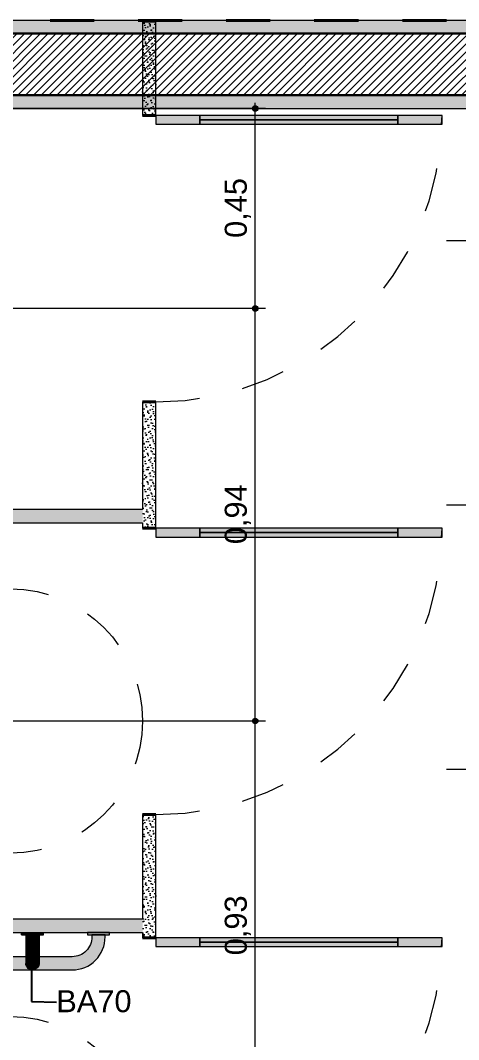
# Model space of a CAD drawing. Header units: metres. Extents: x -1.8 to 75.3, y -2 to 2.8.
# Drawn here: x 22.378 to 23.373, y -0.041 to 2.273 of the extents above; entities that cross this region are included whole.
import ezdxf

# ---------------------------------------------------------------- set-up
doc = ezdxf.new("R2010")
doc.units = ezdxf.units.M
doc.header["$MEASUREMENT"] = 0
doc.linetypes.add('Dashed', pattern=[0.035, 0.0225, -0.0125])
doc.linetypes.add('Hidden Line (2)', pattern=[0.097806, 0.070556, -0.02725])
for name, color, linetype, lineweight in [('0_Caneta_No__1', 7, 'Continuous', 40), ('NOTAS-DETALHAMENTO.EXEC_Caneta_No__1', 7, 'Continuous', 40), ('NOTAS-DETALHAMENTO.EXEC_Caneta_No__241', 7, 'Continuous', 13), ('PAREDE CONSTRUIR_Caneta_No__241', 7, 'Continuous', 13), ('PAREDE CONSTRUIR_Caneta_No__3', 7, 'Continuous', 30), ('PAREDE CONSTRUIR_Caneta_No__91', 255, 'Continuous', 0), ('PAREDE.ARQ_Caneta_No__1', 7, 'Continuous', 40), ('PAREDE.ARQ_Caneta_No__241', 7, 'Continuous', 13), ('PAREDE.ARQ_Caneta_No__255', 255, 'Continuous', 0)]:
    doc.layers.add(name, color=color, linetype=linetype, lineweight=lineweight)
for name, color, linetype, lineweight, true_color in [('0_Caneta_No__167', 7, 'Continuous', 0, 0x0035d5), ('EIXO HIDRÁULICO - Executivo.EXEC_Caneta_No__167', 7, 'Continuous', 0, 0x0035d5), ('LOUCAS-METAIS.ARQ_Caneta_No__18', 7, 'Continuous', 0, 0xdfdfdf), ('LOUCAS-METAIS.ARQ_Caneta_No__96', 7, 'Continuous', 0, 0xb6b6b6), ('PAREDE.ARQ_Caneta_No__9', 7, 'Continuous', 9, 0x020202), ('PAREDE.ARQ_Caneta_No__97', 7, 'Continuous', 13, 0x6b6b6b)]:
    doc.layers.add(name, color=color, linetype=linetype, lineweight=lineweight, true_color=true_color)
doc.styles.add('GENERATED_STYLE_1', font='arial.ttf')
doc.dimstyles.new('GENERATED_STYLE__4', dxfattribs={"dimtxt": 0.18, "dimasz": 0.0228, "dimexe": 0.18, "dimexo": 0.0625, "dimgap": 0, "dimtad": 0, "dimtih": 1, "dimtoh": 1, "dimdec": 4, "dimzin": 0, "dimdsep": 46, "dimcen": 0.09, "dimadec": 0, "dimazin": 0, "dimtfac": 1, "dimtdec": 4, "dimtmove": 0, "dimatfit": 3, "dimldrblk": 'ARROWHEAD_11', "dimfxl": 0, "dimtolj": 1, "dimtzin": 0, "dimarcsym": 0})
doc.dimstyles.new('GENERATED_STYLE__5', dxfattribs={"dimtxt": 0.05, "dimasz": 0.02375, "dimexe": 0.18, "dimexo": 0.803388, "dimgap": 0, "dimtad": 1, "dimzin": 0, "dimdsep": 46, "dimtxsty": 'GENERATED_STYLE_1', "dimblk": 'ARROWHEAD_11', "dimblk1": 'ARROWHEAD_11', "dimblk2": 'ARROWHEAD_11', "dimcen": 0.09, "dimclrd": 256, "dimclre": 256, "dimclrt": 256, "dimadec": 0, "dimazin": 0, "dimtfac": 1, "dimtdec": 4, "dimtmove": 0, "dimatfit": 3, "dimfxl": 0, "dimtolj": 1, "dimtzin": 0, "dimarcsym": 0})
pattern_1 = [(45, (22.770084, 0.245536), (-0.00795495, 0.00795495), [0, -0.0075, 0, -0.01125]), (110, (22.795084, 0.245536), (0.01057154, 0.003847727), [0, -0.0055, 0, -0.0095])]

# ---------------------------------------------------------------- blocks, each defined once
blk = doc.blocks.new('*D123', base_point=(22.7701, 0.2205))
at = {"layer": '0_Caneta_No__167', "linetype": 'Continuous', "lineweight": 0, "true_color": 0x0035d5}
for points in [[(22.9047, 0.6821), (22.9052, 0.6797), (22.9065, 0.6777), (22.9086, 0.6763), (22.911, 0.6758), (22.9133, 0.6763), (22.9154, 0.6777), (22.9167, 0.6797), (22.9172, 0.6821), (22.9167, 0.6845), (22.9154, 0.6865), (22.9133, 0.6879), (22.911, 0.6883), (22.9086, 0.6879), (22.9065, 0.6865), (22.9052, 0.6845)], [(22.9047, -0.2479), (22.9052, -0.2503), (22.9065, -0.2523), (22.9086, -0.2537), (22.911, -0.2542), (22.9133, -0.2537), (22.9154, -0.2523), (22.9167, -0.2503), (22.9172, -0.2479), (22.9167, -0.2455), (22.9154, -0.2435), (22.9133, -0.2421), (22.911, -0.2417), (22.9086, -0.2421), (22.9065, -0.2435), (22.9052, -0.2455)]]:
    blk.add_hatch(color=162, dxfattribs=at).paths.add_polyline_path(points)
at = {"layer": '0_Caneta_No__167', "color": 162, "linetype": 'Continuous', "lineweight": 0, "true_color": 0x0035d5}
for p, q in [((22.9047, 0.6821), (22.1076, 0.6821)), ((22.911, -0.2417), (22.911, 0.6758)), ((22.9344, 0.6821), (22.9172, 0.6821)), ((22.9047, -0.2479), (22.1076, -0.2479)), ((22.9344, -0.2479), (22.9172, -0.2479))]:
    blk.add_line(p, q, dxfattribs=at)
for centre in [(22.911, 0.6821), (22.911, -0.2479)]:
    blk.add_circle(centre, 0.00625, dxfattribs=at)
at = {"layer": '0_Caneta_No__167', "color": 162, "lineweight": 0, "true_color": 0x0035d5, "insert": (22.901, 0.1503), "char_height": 0.05, "attachment_point": 7, "rotation": 90, "style": 'GENERATED_STYLE_1'}
blk.add_mtext('\\A1;{\\pql;\\fArial|b0|i0|c0|p0;\\W1.000000;0,93}', dxfattribs=at)
blk = doc.blocks.new('ARROWHEAD_11')
at = {"color": 0, "linetype": 'Continuous', "lineweight": 0}
blk.add_line((0, 0), (-1, 0), dxfattribs=at)
at = {"color": 0, "linetype": 'Continuous', "lineweight": 0, "const_width": 0.25, "flags": 128}
blk.add_lwpolyline([(-0.125, 0, 1), (0.125, 0, 1)], format="xyb", close=True, dxfattribs=at)
blk = doc.blocks.new('*D124', base_point=(22.7701, 0.2205))
at = {"layer": '0_Caneta_No__167', "linetype": 'Continuous', "lineweight": 0, "true_color": 0x0035d5}
for points in [[(22.9047, 1.6186), (22.9052, 1.6162), (22.9065, 1.6141), (22.9086, 1.6128), (22.911, 1.6123), (22.9133, 1.6128), (22.9154, 1.6141), (22.9167, 1.6162), (22.9172, 1.6186), (22.9167, 1.621), (22.9154, 1.623), (22.9133, 1.6243), (22.911, 1.6248), (22.9086, 1.6243), (22.9065, 1.623), (22.9052, 1.621)], [(22.9047, 0.6821), (22.9052, 0.6797), (22.9065, 0.6777), (22.9086, 0.6763), (22.911, 0.6758), (22.9133, 0.6763), (22.9154, 0.6777), (22.9167, 0.6797), (22.9172, 0.6821), (22.9167, 0.6845), (22.9154, 0.6865), (22.9133, 0.6879), (22.911, 0.6883), (22.9086, 0.6879), (22.9065, 0.6865), (22.9052, 0.6845)]]:
    blk.add_hatch(color=162, dxfattribs=at).paths.add_polyline_path(points)
at = {"layer": '0_Caneta_No__167', "color": 162, "linetype": 'Continuous', "lineweight": 0, "true_color": 0x0035d5}
for p, q in [((22.9047, 1.6186), (22.1076, 1.6186)), ((22.911, 0.6883), (22.911, 1.6123)), ((22.9344, 1.6186), (22.9172, 1.6186)), ((22.9047, 0.6821), (22.1076, 0.6821)), ((22.9344, 0.6821), (22.9172, 0.6821))]:
    blk.add_line(p, q, dxfattribs=at)
for centre in [(22.911, 1.6186), (22.911, 0.6821)]:
    blk.add_circle(centre, 0.00625, dxfattribs=at)
at = {"layer": '0_Caneta_No__167', "color": 162, "lineweight": 0, "true_color": 0x0035d5, "insert": (22.901, 1.0836), "char_height": 0.05, "attachment_point": 7, "rotation": 90, "style": 'GENERATED_STYLE_1'}
blk.add_mtext('\\A1;{\\pql;\\fArial|b0|i0|c0|p0;\\W1.000000;0,94}', dxfattribs=at)
blk = doc.blocks.new('*D125', base_point=(22.7701, 0.2205))
at = {"layer": '0_Caneta_No__167', "linetype": 'Continuous', "lineweight": 0, "true_color": 0x0035d5}
for points in [[(22.9047, 2.0726), (22.9052, 2.0702), (22.9065, 2.0681), (22.9086, 2.0668), (22.911, 2.0663), (22.9133, 2.0668), (22.9154, 2.0681), (22.9167, 2.0702), (22.9172, 2.0726), (22.9167, 2.075), (22.9154, 2.077), (22.9133, 2.0783), (22.911, 2.0788), (22.9086, 2.0783), (22.9065, 2.077), (22.9052, 2.075)], [(22.9047, 1.6186), (22.9052, 1.6162), (22.9065, 1.6141), (22.9086, 1.6128), (22.911, 1.6123), (22.9133, 1.6128), (22.9154, 1.6141), (22.9167, 1.6162), (22.9172, 1.6186), (22.9167, 1.621), (22.9154, 1.623), (22.9133, 1.6243), (22.911, 1.6248), (22.9086, 1.6243), (22.9065, 1.623), (22.9052, 1.621)]]:
    blk.add_hatch(color=162, dxfattribs=at).paths.add_polyline_path(points)
at = {"layer": '0_Caneta_No__167', "color": 162, "linetype": 'Continuous', "lineweight": 0, "true_color": 0x0035d5}
for p, q in [((22.911, 2.0788), (22.911, 2.0851)), ((22.9047, 2.0726), (22.1076, 2.0726)), ((22.911, 1.6248), (22.911, 2.0663)), ((22.9344, 2.0726), (22.9172, 2.0726)), ((22.9047, 1.6186), (22.1076, 1.6186)), ((22.9344, 1.6186), (22.9172, 1.6186))]:
    blk.add_line(p, q, dxfattribs=at)
for centre in [(22.911, 2.0726), (22.911, 1.6186)]:
    blk.add_circle(centre, 0.00625, dxfattribs=at)
at = {"layer": '0_Caneta_No__167', "color": 162, "lineweight": 0, "true_color": 0x0035d5, "insert": (22.901, 1.7788), "char_height": 0.05, "attachment_point": 7, "rotation": 90, "style": 'GENERATED_STYLE_1'}
blk.add_mtext('\\A1;{\\pql;\\fArial|b0|i0|c0|p0;\\W1.000000;0,45}', dxfattribs=at)

msp = doc.modelspace()

# ---------------------------------------------------------------- hatches: boundary and pattern name
at = {"layer": 'LOUCAS-METAIS.ARQ_Caneta_No__18', "linetype": 'Continuous', "lineweight": 0, "true_color": 0xdfdfdf}
for points in [[(21.8401, 0.1971), (21.8401, 0.1921, 0.414214), (21.9151, 0.1171), (22.4951, 0.1171, 0.414214), (22.5701, 0.1921), (22.5701, 0.1971), (22.5401, 0.1971), (22.5401, 0.1921, -0.414214), (22.4951, 0.1471), (21.9151, 0.1471, -0.414214), (21.8701, 0.1921), (21.8701, 0.1971)], [(22.3801, 0.2021), (22.3801, 0.1971), (22.3807, 0.1971), (22.3807, 0.2021)], [(22.3807, 0.1971), (22.3834, 0.1971), (22.3834, 0.2021), (22.3807, 0.2021)], [(22.3834, 0.1971), (22.388, 0.1971), (22.388, 0.2021), (22.3834, 0.2021)], [(22.388, 0.2021), (22.388, 0.1971), (22.3942, 0.1971), (22.3942, 0.2021)], [(22.3901, 0.1921), (22.3903, 0.192), (22.3903, 0.1971), (22.3901, 0.1971)], [(22.3901, 0.1921), (22.3901, 0.1787), (22.3903, 0.1781), (22.3903, 0.192)], [(22.3903, 0.1971), (22.3903, 0.192), (22.391, 0.1918), (22.391, 0.1971)], [(22.3903, 0.192), (22.3903, 0.1781), (22.391, 0.1776), (22.391, 0.1918)], [(22.391, 0.1918), (22.3922, 0.1917), (22.3922, 0.1971), (22.391, 0.1971)], [(22.391, 0.1776), (22.3922, 0.1771), (22.3922, 0.1917), (22.391, 0.1918)], [(22.3922, 0.1971), (22.3922, 0.1917), (22.3937, 0.1916), (22.3937, 0.1971)], [(22.3937, 0.1916), (22.3922, 0.1917), (22.3922, 0.1771), (22.3937, 0.1766)], [(22.3937, 0.1971), (22.3937, 0.1916), (22.3956, 0.1915), (22.3956, 0.1971)], [(22.3956, 0.1915), (22.3937, 0.1916), (22.3937, 0.1766), (22.3956, 0.1762)], [(22.3942, 0.1971), (22.4013, 0.1971), (22.4013, 0.2021), (22.3942, 0.2021)], [(22.3956, 0.1915), (22.3978, 0.1914), (22.3978, 0.1971), (22.3956, 0.1971)], [(22.3956, 0.1915), (22.3956, 0.1762), (22.3978, 0.1758), (22.3978, 0.1914)], [(22.3978, 0.1971), (22.3978, 0.1914), (22.4002, 0.1913), (22.4002, 0.1971)], [(22.4002, 0.1913), (22.3978, 0.1914), (22.3978, 0.1758), (22.4002, 0.1756)], [(22.4002, 0.1971), (22.4002, 0.1913), (22.4027, 0.1913), (22.4027, 0.1971)], [(22.4027, 0.1913), (22.4002, 0.1913), (22.4002, 0.1756), (22.4027, 0.1755)], [(22.4013, 0.2021), (22.4013, 0.1971), (22.4088, 0.1971), (22.4088, 0.2021)], [(22.4027, 0.1971), (22.4027, 0.1913), (22.4053, 0.1913), (22.4053, 0.1971)], [(22.4053, 0.1913), (22.4027, 0.1913), (22.4027, 0.1755), (22.4053, 0.1754)], [(22.4053, 0.1971), (22.4053, 0.1913), (22.4079, 0.1913), (22.4079, 0.1971)], [(22.4079, 0.1913), (22.4053, 0.1913), (22.4053, 0.1754), (22.4079, 0.1755)], [(22.4079, 0.1913), (22.4104, 0.1913), (22.4104, 0.1971), (22.4079, 0.1971)], [(22.4079, 0.1755), (22.4104, 0.1756), (22.4104, 0.1913), (22.4079, 0.1913)], [(22.4088, 0.1971), (22.4159, 0.1971), (22.4159, 0.2021), (22.4088, 0.2021)], [(22.4104, 0.1971), (22.4104, 0.1913), (22.4128, 0.1914), (22.4128, 0.1971)], [(22.4128, 0.1914), (22.4104, 0.1913), (22.4104, 0.1756), (22.4128, 0.1759)], [(22.4128, 0.1971), (22.4128, 0.1914), (22.4149, 0.1915), (22.4149, 0.1971)], [(22.4149, 0.1915), (22.4128, 0.1914), (22.4128, 0.1759), (22.4149, 0.1762)], [(22.4149, 0.1971), (22.4149, 0.1915), (22.4167, 0.1916), (22.4167, 0.1971)], [(22.4149, 0.1915), (22.4149, 0.1762), (22.4167, 0.1767), (22.4167, 0.1916)], [(22.4159, 0.2021), (22.4159, 0.1971), (22.4221, 0.1971), (22.4221, 0.2021)], [(22.4167, 0.1971), (22.4167, 0.1916), (22.4182, 0.1917), (22.4182, 0.1971)], [(22.4182, 0.1917), (22.4167, 0.1916), (22.4167, 0.1767), (22.4182, 0.1772)], [(22.4182, 0.1971), (22.4182, 0.1917), (22.4192, 0.1919), (22.4192, 0.1971)], [(22.4192, 0.1919), (22.4182, 0.1917), (22.4182, 0.1772), (22.4192, 0.1777)], [(22.4192, 0.1971), (22.4192, 0.1919), (22.4199, 0.192), (22.4199, 0.1971)], [(22.4192, 0.1919), (22.4192, 0.1777), (22.4199, 0.1783), (22.4199, 0.192)], [(22.42, 0.1971), (22.4199, 0.1971), (22.4199, 0.192), (22.42, 0.1921)], [(22.4199, 0.192), (22.4199, 0.1783), (22.42, 0.1788), (22.42, 0.1921)], [(22.4221, 0.1971), (22.4267, 0.1971), (22.4267, 0.2021), (22.4221, 0.2021)], [(22.4267, 0.1971), (22.4294, 0.1971), (22.4294, 0.2021), (22.4267, 0.2021)], [(22.4294, 0.2021), (22.4294, 0.1971), (22.43, 0.1971), (22.43, 0.2021)], [(22.5301, 0.2021), (22.5301, 0.1971), (22.5801, 0.1971), (22.5801, 0.2021)], [(22.3903, 0.1781), (22.3901, 0.1787), (22.3901, 0.166), (22.3903, 0.1648)], [(22.3901, 0.1546), (22.3903, 0.1529), (22.3903, 0.1648), (22.3901, 0.166)], [(22.3903, 0.1781), (22.3903, 0.1648), (22.391, 0.1638), (22.391, 0.1776)], [(22.391, 0.1638), (22.3903, 0.1648), (22.3903, 0.1529), (22.391, 0.1513)], [(22.391, 0.1776), (22.391, 0.1638), (22.3922, 0.1627), (22.3922, 0.1771)], [(22.391, 0.1513), (22.3922, 0.1499), (22.3922, 0.1627), (22.391, 0.1638)], [(22.3922, 0.1771), (22.3922, 0.1627), (22.3937, 0.1618), (22.3937, 0.1766)], [(22.3922, 0.1627), (22.3922, 0.1499), (22.3937, 0.1485), (22.3937, 0.1618)], [(22.3956, 0.1762), (22.3937, 0.1766), (22.3937, 0.1618), (22.3956, 0.161)], [(22.3956, 0.161), (22.3978, 0.1604), (22.3978, 0.1758), (22.3956, 0.1762)], [(22.4002, 0.1756), (22.3978, 0.1758), (22.3978, 0.1604), (22.4002, 0.1599)], [(22.4027, 0.1755), (22.4002, 0.1756), (22.4002, 0.1599), (22.4027, 0.1596)], [(22.4053, 0.1754), (22.4027, 0.1755), (22.4027, 0.1596), (22.4053, 0.1596)], [(22.4079, 0.1755), (22.4053, 0.1754), (22.4053, 0.1596), (22.4079, 0.1597)], [(22.4079, 0.1597), (22.4104, 0.16), (22.4104, 0.1756), (22.4079, 0.1755)], [(22.4128, 0.1759), (22.4104, 0.1756), (22.4104, 0.16), (22.4128, 0.1605)], [(22.4149, 0.1762), (22.4128, 0.1759), (22.4128, 0.1605), (22.4149, 0.1612)], [(22.4149, 0.1762), (22.4149, 0.1612), (22.4167, 0.162), (22.4167, 0.1767)], [(22.4149, 0.1612), (22.4149, 0.1476), (22.4167, 0.1488), (22.4167, 0.162)], [(22.4167, 0.1767), (22.4167, 0.162), (22.4182, 0.1629), (22.4182, 0.1772)], [(22.4167, 0.162), (22.4167, 0.1488), (22.4182, 0.1502), (22.4182, 0.1629)], [(22.4182, 0.1772), (22.4182, 0.1629), (22.4192, 0.164), (22.4192, 0.1777)], [(22.4192, 0.164), (22.4182, 0.1629), (22.4182, 0.1502), (22.4192, 0.1517)], [(22.4192, 0.1777), (22.4192, 0.164), (22.4199, 0.1651), (22.4199, 0.1783)], [(22.4192, 0.1517), (22.4199, 0.1533), (22.4199, 0.1651), (22.4192, 0.164)], [(22.42, 0.1788), (22.4199, 0.1783), (22.4199, 0.1651), (22.42, 0.1662)], [(22.4199, 0.1651), (22.4199, 0.1533), (22.42, 0.1549), (22.42, 0.1662)], [(22.3903, 0.1529), (22.3901, 0.1546), (22.3901, 0.145), (22.3903, 0.143)], [(22.3903, 0.143), (22.3901, 0.145), (22.3901, 0.1378), (22.3903, 0.1355)], [(22.391, 0.1513), (22.3903, 0.1529), (22.3903, 0.143), (22.391, 0.141)], [(22.3903, 0.143), (22.3903, 0.1355), (22.391, 0.1332), (22.391, 0.141)], [(22.391, 0.1513), (22.391, 0.141), (22.3922, 0.1391), (22.3922, 0.1499)], [(22.391, 0.141), (22.391, 0.1332), (22.3922, 0.1311), (22.3922, 0.1391)], [(22.3922, 0.1499), (22.3922, 0.1391), (22.3937, 0.1375), (22.3937, 0.1485)], [(22.3922, 0.1311), (22.3937, 0.1292), (22.3937, 0.1375), (22.3922, 0.1391)], [(22.3937, 0.1618), (22.3937, 0.1485), (22.3956, 0.1474), (22.3956, 0.161)], [(22.3937, 0.1375), (22.3956, 0.1361), (22.3956, 0.1474), (22.3937, 0.1485)], [(22.3956, 0.161), (22.3956, 0.1474), (22.3978, 0.1465), (22.3978, 0.1604)], [(22.3956, 0.1474), (22.3956, 0.1361), (22.3978, 0.1349), (22.3978, 0.1465)], [(22.3978, 0.1604), (22.3978, 0.1465), (22.4002, 0.1458), (22.4002, 0.1599)], [(22.3978, 0.1465), (22.3978, 0.1349), (22.4002, 0.1341), (22.4002, 0.1458)], [(22.4002, 0.1458), (22.4027, 0.1454), (22.4027, 0.1596), (22.4002, 0.1599)], [(22.4002, 0.1458), (22.4002, 0.1341), (22.4027, 0.1336), (22.4027, 0.1454)], [(22.4027, 0.1596), (22.4027, 0.1454), (22.4053, 0.1453), (22.4053, 0.1596)], [(22.4027, 0.1336), (22.4053, 0.1334), (22.4053, 0.1453), (22.4027, 0.1454)], [(22.4053, 0.1596), (22.4053, 0.1453), (22.4079, 0.1455), (22.4079, 0.1597)], [(22.4053, 0.1334), (22.4079, 0.1336), (22.4079, 0.1455), (22.4053, 0.1453)], [(22.4079, 0.1597), (22.4079, 0.1455), (22.4104, 0.1459), (22.4104, 0.16)], [(22.4079, 0.1455), (22.4079, 0.1336), (22.4104, 0.1342), (22.4104, 0.1459)], [(22.4104, 0.16), (22.4104, 0.1459), (22.4128, 0.1467), (22.4128, 0.1605)], [(22.4104, 0.1459), (22.4104, 0.1342), (22.4128, 0.1351), (22.4128, 0.1467)], [(22.4128, 0.1605), (22.4128, 0.1467), (22.4149, 0.1476), (22.4149, 0.1612)], [(22.4128, 0.1467), (22.4128, 0.1351), (22.4149, 0.1363), (22.4149, 0.1476)], [(22.4149, 0.1363), (22.4167, 0.1378), (22.4167, 0.1488), (22.4149, 0.1476)], [(22.4167, 0.1488), (22.4167, 0.1378), (22.4182, 0.1395), (22.4182, 0.1502)], [(22.4167, 0.1295), (22.4182, 0.1315), (22.4182, 0.1395), (22.4167, 0.1378)], [(22.4182, 0.1395), (22.4192, 0.1414), (22.4192, 0.1517), (22.4182, 0.1502)], [(22.4182, 0.1395), (22.4182, 0.1315), (22.4192, 0.1336), (22.4192, 0.1414)], [(22.4192, 0.1517), (22.4192, 0.1414), (22.4199, 0.1434), (22.4199, 0.1533)], [(22.4192, 0.1414), (22.4192, 0.1336), (22.4199, 0.1359), (22.4199, 0.1434)], [(22.42, 0.1549), (22.4199, 0.1533), (22.4199, 0.1434), (22.42, 0.1454)], [(22.42, 0.1454), (22.4199, 0.1434), (22.4199, 0.1359), (22.42, 0.1383)], [(22.3901, 0.1334), (22.3903, 0.1308), (22.3903, 0.1355), (22.3901, 0.1378)], [(22.3903, 0.1308), (22.3901, 0.1334), (22.3901, 0.1319), (22.3903, 0.1293)], [(22.3903, 0.1355), (22.3903, 0.1308), (22.391, 0.1284), (22.391, 0.1332)], [(22.391, 0.1284), (22.3903, 0.1308), (22.3903, 0.1293), (22.391, 0.1268)], [(22.391, 0.1332), (22.391, 0.1284), (22.3922, 0.1261), (22.3922, 0.1311)], [(22.391, 0.1268), (22.3922, 0.1244), (22.3922, 0.1261), (22.391, 0.1284)], [(22.3922, 0.1311), (22.3922, 0.1261), (22.3937, 0.124), (22.3937, 0.1292)], [(22.3937, 0.124), (22.3922, 0.1261), (22.3922, 0.1244), (22.3937, 0.1223)], [(22.3937, 0.1375), (22.3937, 0.1292), (22.3956, 0.1275), (22.3956, 0.1361)], [(22.3937, 0.1292), (22.3937, 0.124), (22.3956, 0.1222), (22.3956, 0.1275)], [(22.3956, 0.1222), (22.3937, 0.124), (22.3937, 0.1223), (22.3956, 0.1205)], [(22.3956, 0.1361), (22.3956, 0.1275), (22.3978, 0.1262), (22.3978, 0.1349)], [(22.3956, 0.1275), (22.3956, 0.1222), (22.3978, 0.1208), (22.3978, 0.1262)], [(22.3956, 0.1222), (22.3956, 0.1205), (22.3978, 0.119), (22.3978, 0.1208)], [(22.3978, 0.1262), (22.4002, 0.1252), (22.4002, 0.1341), (22.3978, 0.1349)], [(22.3978, 0.1208), (22.4002, 0.1197), (22.4002, 0.1252), (22.3978, 0.1262)], [(22.4002, 0.1197), (22.3978, 0.1208), (22.3978, 0.119), (22.4002, 0.1179)], [(22.4002, 0.1252), (22.4027, 0.1246), (22.4027, 0.1336), (22.4002, 0.1341)], [(22.4002, 0.1197), (22.4027, 0.1191), (22.4027, 0.1246), (22.4002, 0.1252)], [(22.4027, 0.1191), (22.4002, 0.1197), (22.4002, 0.1179), (22.4027, 0.1173)], [(22.4027, 0.1246), (22.4053, 0.1245), (22.4053, 0.1334), (22.4027, 0.1336)], [(22.4027, 0.1191), (22.4053, 0.1189), (22.4053, 0.1245), (22.4027, 0.1246)], [(22.4053, 0.1189), (22.4027, 0.1191), (22.4027, 0.1173), (22.4053, 0.1171)], [(22.4053, 0.1334), (22.4053, 0.1245), (22.4079, 0.1247), (22.4079, 0.1336)], [(22.4053, 0.1245), (22.4053, 0.1189), (22.4079, 0.1192), (22.4079, 0.1247)], [(22.4079, 0.1192), (22.4053, 0.1189), (22.4053, 0.1171), (22.4079, 0.1174)], [(22.4079, 0.1336), (22.4079, 0.1247), (22.4104, 0.1254), (22.4104, 0.1342)], [(22.4079, 0.1247), (22.4079, 0.1192), (22.4104, 0.1199), (22.4104, 0.1254)], [(22.4079, 0.1192), (22.4079, 0.1174), (22.4104, 0.1181), (22.4104, 0.1199)], [(22.4104, 0.1342), (22.4104, 0.1254), (22.4128, 0.1264), (22.4128, 0.1351)], [(22.4104, 0.1199), (22.4128, 0.121), (22.4128, 0.1264), (22.4104, 0.1254)], [(22.4128, 0.121), (22.4104, 0.1199), (22.4104, 0.1181), (22.4128, 0.1193)], [(22.4128, 0.1264), (22.4149, 0.1278), (22.4149, 0.1363), (22.4128, 0.1351)], [(22.4128, 0.121), (22.4149, 0.1225), (22.4149, 0.1278), (22.4128, 0.1264)], [(22.4149, 0.1225), (22.4128, 0.121), (22.4128, 0.1193), (22.4149, 0.1208)], [(22.4149, 0.1363), (22.4149, 0.1278), (22.4167, 0.1295), (22.4167, 0.1378)], [(22.4149, 0.1278), (22.4149, 0.1225), (22.4167, 0.1244), (22.4167, 0.1295)], [(22.4149, 0.1208), (22.4167, 0.1227), (22.4167, 0.1244), (22.4149, 0.1225)], [(22.4167, 0.1244), (22.4182, 0.1265), (22.4182, 0.1315), (22.4167, 0.1295)], [(22.4182, 0.1265), (22.4167, 0.1244), (22.4167, 0.1227), (22.4182, 0.1249)], [(22.4182, 0.1315), (22.4182, 0.1265), (22.4192, 0.1288), (22.4192, 0.1336)], [(22.4192, 0.1288), (22.4182, 0.1265), (22.4182, 0.1249), (22.4192, 0.1272)], [(22.4192, 0.1336), (22.4192, 0.1288), (22.4199, 0.1313), (22.4199, 0.1359)], [(22.4192, 0.1272), (22.4199, 0.1298), (22.4199, 0.1313), (22.4192, 0.1288)], [(22.4199, 0.1359), (22.4199, 0.1313), (22.42, 0.1339), (22.42, 0.1383)], [(22.42, 0.1339), (22.4199, 0.1313), (22.4199, 0.1298), (22.42, 0.1324)]]:
    msp.add_hatch(color=254, dxfattribs=at).paths.add_polyline_path(points)
at = {"layer": 'PAREDE CONSTRUIR_Caneta_No__241', "linetype": 'Continuous', "lineweight": 13}
h = msp.add_hatch(dxfattribs=at)
h.set_pattern_fill('common_brick_0006', style=0, pattern_type=2)
h.set_pattern_definition([(45, (22.770084, 0.220536), (-0.008838835, 0.008838835), [])])
h.paths.add_polyline_path([(22.2951, 2.1826), (22.2951, 2.1226), (22.2951, 2.1026), (24.2451, 2.1026), (24.2451, 2.2426), (22.2951, 2.2426)])
at = {"layer": 'PAREDE CONSTRUIR_Caneta_No__91', "linetype": 'Continuous', "lineweight": 0}
for points in [[(24.2451, 2.2726), (22.2951, 2.2726), (22.2951, 2.2426), (24.2451, 2.2426)], [(22.2951, 2.0726), (24.2451, 2.0726), (24.2451, 2.1026), (22.2951, 2.1026)]]:
    msp.add_hatch(color=255, dxfattribs=at).paths.add_polyline_path(points)
at = {"layer": 'PAREDE.ARQ_Caneta_No__255', "linetype": 'Continuous', "lineweight": 0}
for points in [[(22.6851, 2.0366), (22.7851, 2.0366), (22.7851, 2.0566), (22.6851, 2.0566)], [(23.2351, 2.0566), (22.7851, 2.0566), (22.7851, 2.0466), (23.2351, 2.0466)], [(23.2351, 2.0466), (22.7851, 2.0466), (22.7851, 2.0366), (23.2351, 2.0366)], [(23.3351, 2.0566), (23.2351, 2.0566), (23.2351, 2.0366), (23.3351, 2.0366)], [(22.6851, 1.0997), (22.7851, 1.0997), (22.7851, 1.1197), (22.6851, 1.1197)], [(23.2351, 1.1197), (22.7851, 1.1197), (22.7851, 1.1097), (23.2351, 1.1097)], [(23.3351, 1.1197), (23.2351, 1.1197), (23.2351, 1.0997), (23.3351, 1.0997)], [(23.2351, 1.1097), (22.7851, 1.1097), (22.7851, 1.0997), (23.2351, 1.0997)], [(22.6851, 0.1701), (22.7851, 0.1701), (22.7851, 0.1901), (22.6851, 0.1901)], [(23.2351, 0.1901), (22.7851, 0.1901), (22.7851, 0.1801), (23.2351, 0.1801)], [(23.3351, 0.1901), (23.2351, 0.1901), (23.2351, 0.1701), (23.3351, 0.1701)], [(23.2351, 0.1801), (22.7851, 0.1801), (22.7851, 0.1701), (23.2351, 0.1701)]]:
    msp.add_hatch(color=255, dxfattribs=at).paths.add_polyline_path(points)
at = {"layer": 'PAREDE.ARQ_Caneta_No__97', "linetype": 'Continuous', "lineweight": 13, "true_color": 0x6b6b6b}
h = msp.add_hatch(dxfattribs=at)
h.set_pattern_fill('cut_stone_0006', color=251, style=0, pattern_type=2)
h.set_pattern_definition(pattern_1)
h.paths.add_polyline_path([(22.6851, 2.2706), (22.6551, 2.2706), (22.6551, 2.0566), (22.6851, 2.0566)])
h = msp.add_hatch(dxfattribs=at)
h.set_pattern_fill('cut_stone_0006', color=251, style=0, pattern_type=2)
h.set_pattern_definition(pattern_1)
h.paths.add_polyline_path([(22.6551, 1.4066), (22.6551, 1.1197), (22.6851, 1.1197), (22.6851, 1.4066)])
h = msp.add_hatch(dxfattribs=at)
h.set_pattern_fill('cut_stone_0006', color=251, style=0, pattern_type=2)
h.set_pattern_definition(pattern_1)
h.paths.add_polyline_path([(21.3951, 1.1321), (22.6551, 1.1321), (22.6551, 1.1621), (21.3951, 1.1621)])
h = msp.add_hatch(dxfattribs=at)
h.set_pattern_fill('cut_stone_0006', color=251, style=0, pattern_type=2)
h.set_pattern_definition(pattern_1)
h.paths.add_polyline_path([(22.6851, 0.4697), (22.6551, 0.4697), (22.6551, 0.1901), (22.6851, 0.1901)])
h = msp.add_hatch(dxfattribs=at)
h.set_pattern_fill('cut_stone_0006', color=251, style=0, pattern_type=2)
h.set_pattern_definition(pattern_1)
h.paths.add_polyline_path([(21.3951, 0.2021), (22.6551, 0.2021), (22.6551, 0.2321), (21.3951, 0.2321)])

# ---------------------------------------------------------------- linework, layer by layer
at = {"layer": '0_Caneta_No__1', "color": 7, "linetype": 'Dashed', "lineweight": 40}
msp.add_lwpolyline([(21.1951, -1.8315), (24.3451, -1.8315), (24.3451, 2.2726), (21.1951, 2.2726)], close=True, dxfattribs=at)
at = {"layer": 'EIXO HIDRÁULICO - Executivo.EXEC_Caneta_No__167', "color": 162, "linetype": 'Dashed', "lineweight": 0, "true_color": 0x0035d5}
for p, q in [((24.2451, 1.7721), (23.2957, 1.7721)), ((24.2451, 1.1723), (23.2957, 1.1723)), ((24.2451, 0.5719), (23.2957, 0.5719))]:
    msp.add_line(p, q, dxfattribs=at)
at = {"layer": 'LOUCAS-METAIS.ARQ_Caneta_No__96', "color": 253, "linetype": 'Continuous', "lineweight": 0, "true_color": 0xb6b6b6}
for p, q in [((22.3801, 0.2021), (22.3807, 0.2021)), ((22.3801, 0.1971), (22.3801, 0.2021)), ((22.3801, 0.1971), (22.3807, 0.1971)), ((22.3807, 0.2021), (22.3834, 0.2021)), ((22.3807, 0.1971), (22.3834, 0.1971)), ((22.3834, 0.2021), (22.388, 0.2021)), ((22.3834, 0.1971), (22.388, 0.1971)), ((22.388, 0.2021), (22.3942, 0.2021)), ((22.388, 0.1971), (22.3942, 0.1971)), ((22.3901, 0.1971), (22.3901, 0.1921)), ((22.3901, 0.1921), (22.3901, 0.1787)), ((22.3942, 0.2021), (22.4013, 0.2021)), ((22.3942, 0.1971), (22.4013, 0.1971)), ((22.4013, 0.2021), (22.4088, 0.2021)), ((22.4013, 0.1971), (22.4088, 0.1971)), ((22.4088, 0.2021), (22.4159, 0.2021)), ((22.4088, 0.1971), (22.4159, 0.1971)), ((22.4159, 0.2021), (22.4221, 0.2021)), ((22.4159, 0.1971), (22.4221, 0.1971)), ((22.42, 0.1971), (22.42, 0.1921)), ((22.42, 0.1921), (22.42, 0.1788)), ((22.4221, 0.2021), (22.4267, 0.2021)), ((22.4221, 0.1971), (22.4267, 0.1971)), ((22.4267, 0.2021), (22.4294, 0.2021)), ((22.4267, 0.1971), (22.4294, 0.1971)), ((22.4294, 0.2021), (22.43, 0.2021)), ((22.4294, 0.1971), (22.43, 0.1971)), ((22.43, 0.1971), (22.43, 0.2021)), ((22.3901, 0.1787), (22.3901, 0.166)), ((22.3901, 0.166), (22.3901, 0.1546)), ((22.42, 0.1788), (22.42, 0.1662)), ((22.42, 0.1662), (22.42, 0.1549)), ((22.3901, 0.1546), (22.3901, 0.145)), ((22.3901, 0.145), (22.3901, 0.1378)), ((22.42, 0.1549), (22.42, 0.1454)), ((22.42, 0.1454), (22.42, 0.1383)), ((22.3901, 0.1378), (22.3901, 0.1334)), ((22.3901, 0.1334), (22.3901, 0.1319)), ((22.3903, 0.1293), (22.3901, 0.1319)), ((22.391, 0.1268), (22.3903, 0.1293)), ((22.3922, 0.1244), (22.391, 0.1268)), ((22.3937, 0.1223), (22.3922, 0.1244)), ((22.3956, 0.1205), (22.3937, 0.1223)), ((22.3978, 0.119), (22.3956, 0.1205)), ((22.4002, 0.1179), (22.3978, 0.119)), ((22.4027, 0.1173), (22.4002, 0.1179)), ((22.4053, 0.1171), (22.4027, 0.1173)), ((22.4079, 0.1174), (22.4053, 0.1171)), ((22.4104, 0.1181), (22.4079, 0.1174)), ((22.4128, 0.1193), (22.4104, 0.1181)), ((22.4149, 0.1208), (22.4128, 0.1193)), ((22.4167, 0.1227), (22.4149, 0.1208)), ((22.4182, 0.1249), (22.4167, 0.1227)), ((22.4192, 0.1272), (22.4182, 0.1249)), ((22.4199, 0.1298), (22.4192, 0.1272)), ((22.42, 0.1324), (22.4199, 0.1298)), ((22.42, 0.1383), (22.42, 0.1339)), ((22.42, 0.1339), (22.42, 0.1324))]:
    msp.add_line(p, q, dxfattribs=at)
msp.add_lwpolyline([(21.8401, 0.1971), (21.8401, 0.1921, 0.414214), (21.9151, 0.1171), (22.4951, 0.1171, 0.414214), (22.5701, 0.1921), (22.5701, 0.1971), (22.5401, 0.1971), (22.5401, 0.1921, -0.414214), (22.4951, 0.1471), (21.9151, 0.1471, -0.414214), (21.8701, 0.1921), (21.8701, 0.1971)], format="xyb", close=True, dxfattribs=at)
msp.add_lwpolyline([(22.5301, 0.2021), (22.5301, 0.1971), (22.5801, 0.1971), (22.5801, 0.2021)], close=True, dxfattribs=at)
at = {"layer": 'LOUCAS-METAIS.ARQ_Caneta_No__96', "color": 253, "linetype": 'Hidden Line (2)', "lineweight": 0, "true_color": 0xb6b6b6}
for centre in [(22.3551, 0.6821), (22.3551, -0.2887)]:
    msp.add_circle(centre, 0.3, dxfattribs=at)
at = {"layer": 'PAREDE CONSTRUIR_Caneta_No__241', "color": 7, "linetype": 'Continuous', "lineweight": 13}
for points in [[(24.2451, 2.2726), (22.2951, 2.2726)], [(22.2951, 2.0726), (24.2451, 2.0726)]]:
    msp.add_lwpolyline(points, dxfattribs=at)
at = {"layer": 'PAREDE CONSTRUIR_Caneta_No__3', "color": 7, "linetype": 'Continuous', "lineweight": 30}
for p, q in [((24.2451, 2.2426), (22.2951, 2.2426)), ((22.2951, 2.1026), (24.2451, 2.1026))]:
    msp.add_line(p, q, dxfattribs=at)
at = {"layer": 'PAREDE.ARQ_Caneta_No__1', "color": 7, "linetype": 'Continuous', "lineweight": 40}
for p, q in [((22.6551, 2.0566), (22.6851, 2.0566)), ((22.6551, 2.0566), (22.6851, 2.0566)), ((22.6551, 2.0566), (22.6851, 2.0566)), ((22.6551, 1.4066), (22.6851, 1.4066)), ((22.6551, 1.4066), (22.6851, 1.4066)), ((22.6551, 1.4066), (22.6851, 1.4066)), ((22.6851, 1.1197), (22.6551, 1.1197)), ((22.6851, 1.1197), (22.6551, 1.1197)), ((22.6851, 1.1197), (22.6551, 1.1197)), ((22.6851, 0.4697), (22.6551, 0.4697)), ((22.6851, 0.4697), (22.6551, 0.4697)), ((22.6851, 0.4697), (22.6551, 0.4697)), ((22.6551, 0.1901), (22.6851, 0.1901)), ((22.6551, 0.1901), (22.6851, 0.1901)), ((22.6551, 0.1901), (22.6851, 0.1901))]:
    msp.add_line(p, q, dxfattribs=at)
msp.add_lwpolyline([(22.6551, 2.2706), (22.6851, 2.2706)], dxfattribs=at)
at = {"layer": 'PAREDE.ARQ_Caneta_No__241', "color": 7, "linetype": 'Continuous', "lineweight": 13}
for points in [[(22.6551, 2.2706), (22.6551, 2.0566)], [(22.6851, 2.0566), (22.6851, 2.2706)], [(22.6551, 1.4066), (22.6551, 1.1621)], [(22.6851, 1.1197), (22.6851, 1.4066)], [(22.6551, 1.1621), (21.3951, 1.1621)], [(21.3951, 1.1321), (22.6551, 1.1321)], [(22.6551, 1.1321), (22.6551, 1.1197)], [(22.6551, 0.4697), (22.6551, 0.2321)], [(22.6851, 0.1901), (22.6851, 0.4697)], [(22.6551, 0.2321), (21.3951, 0.2321)], [(21.3951, 0.2021), (22.6551, 0.2021)], [(22.6551, 0.2021), (22.6551, 0.1901)]]:
    msp.add_lwpolyline(points, dxfattribs=at)
at = {"layer": 'PAREDE.ARQ_Caneta_No__9', "color": 18, "linetype": 'Continuous', "lineweight": 9, "true_color": 0x020202}
for p, q in [((22.7851, 2.0566), (22.6851, 2.0566)), ((22.6851, 2.0566), (22.6851, 2.0366)), ((22.6851, 2.0366), (22.7851, 2.0366)), ((22.7851, 2.0366), (22.7851, 2.0566)), ((23.2351, 2.0466), (22.7851, 2.0466)), ((23.3351, 2.0566), (23.2351, 2.0566)), ((23.2351, 2.0566), (23.2351, 2.0366)), ((23.2351, 2.0366), (23.3351, 2.0366)), ((23.3351, 2.0366), (23.3351, 2.0566)), ((22.7851, 1.1197), (22.6851, 1.1197)), ((22.6851, 1.1197), (22.6851, 1.0997)), ((22.7851, 1.0997), (22.7851, 1.1197)), ((23.3351, 1.1197), (23.2351, 1.1197)), ((23.2351, 1.1197), (23.2351, 1.0997)), ((23.3351, 1.0997), (23.3351, 1.1197)), ((22.6851, 1.0997), (22.7851, 1.0997)), ((23.2351, 1.1097), (22.7851, 1.1097)), ((23.2351, 1.0997), (23.3351, 1.0997)), ((22.7851, 0.1901), (22.6851, 0.1901)), ((22.6851, 0.1901), (22.6851, 0.1701)), ((22.7851, 0.1701), (22.7851, 0.1901)), ((23.3351, 0.1901), (23.2351, 0.1901)), ((23.2351, 0.1901), (23.2351, 0.1701)), ((23.3351, 0.1701), (23.3351, 0.1901)), ((22.6851, 0.1701), (22.7851, 0.1701)), ((23.2351, 0.1801), (22.7851, 0.1801)), ((23.2351, 0.1701), (23.3351, 0.1701))]:
    msp.add_line(p, q, dxfattribs=at)
for points in [[(23.2351, 2.0566), (22.7851, 2.0566), (22.7851, 2.0466), (23.2351, 2.0466)], [(23.2351, 2.0466), (22.7851, 2.0466), (22.7851, 2.0366), (23.2351, 2.0366)], [(23.2351, 1.1197), (22.7851, 1.1197), (22.7851, 1.1097), (23.2351, 1.1097)], [(23.2351, 1.1097), (22.7851, 1.1097), (22.7851, 1.0997), (23.2351, 1.0997)], [(23.2351, 0.1901), (22.7851, 0.1901), (22.7851, 0.1801), (23.2351, 0.1801)], [(23.2351, 0.1801), (22.7851, 0.1801), (22.7851, 0.1701), (23.2351, 0.1701)]]:
    msp.add_lwpolyline(points, close=True, dxfattribs=at)
at = {"layer": 'PAREDE.ARQ_Caneta_No__97', "color": 251, "linetype": 'Dashed', "lineweight": 13, "true_color": 0x6b6b6b}
for centre in [(22.6851, 2.0566), (22.6851, 1.1197), (22.6851, 0.1901)]:
    msp.add_arc(centre, 0.65, 270, 0, dxfattribs=at)

# ---------------------------------------------------------------- texts
at = {"layer": 'NOTAS-DETALHAMENTO.EXEC_Caneta_No__1', "color": 7, "linetype": 'Continuous', "lineweight": 40, "insert": (22.63, 0.0457), "char_height": 0.05, "attachment_point": 6, "rotation": 359.9996, "style": 'GENERATED_STYLE_1'}
msp.add_mtext('\\A1;{\\pqr;\\fArial|b0|i0|c0|p0;\\W1.000000;BA70}', dxfattribs=at)

# ---------------------------------------------------------------- dimensions: what is measured, and where the dimension line sits
at = {"color": 162, "linetype": 'Continuous', "lineweight": 0, "true_color": 0x0035d5}
for base, p1, p2, picture, middle in [((22.911, 2.0726), (22.3445, 1.6186), (22.4079, 2.0726), '*D125', (22.876, 1.8436)), ((22.911, 1.6186), (22.3445, 0.6821), (22.3445, 1.6186), '*D124', (22.876, 1.1483)), ((22.911, 0.6821), (22.3445, -0.2479), (22.3445, 0.6821), '*D123', (22.876, 0.2151))]:
    dim = msp.add_linear_dim(base=base, p1=p1, p2=p2, angle=90, dimstyle='GENERATED_STYLE__5', dxfattribs=at)
    dim.commit()
    dim.dimension.update_dxf_attribs({"geometry": picture, "text_midpoint": middle, "dimtype": 160, "text_rotation": 90})

# ---------------------------------------------------------------- leaders
at = {"layer": 'NOTAS-DETALHAMENTO.EXEC_Caneta_No__241', "color": 7, "linetype": 'Continuous', "lineweight": 13, "annotation_type": 0, "has_hookline": 1, "hookline_direction": 0, "text_width": 0.1623, "horizontal_direction": (1, -7e-06, 0)}
msp.add_leader([(22.4027, 0.1336), (22.4027, 0.0457), (22.4598, 0.0438)], dimstyle='GENERATED_STYLE__4', dxfattribs=at)

doc.saveas('drawing.dxf')
